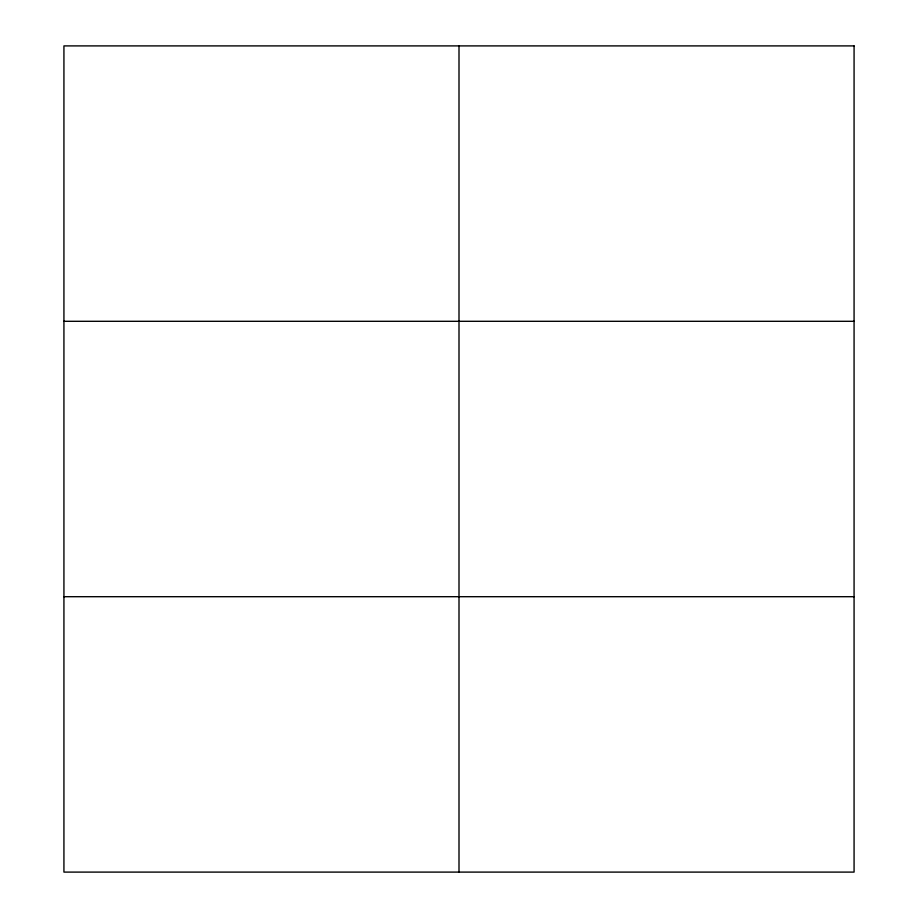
<?xml version="1.0" encoding="UTF-8"?>
<svg xmlns="http://www.w3.org/2000/svg" width="918" height="918" viewBox="0 0 918 918"><rect width="100%" height="100%" fill="white"/><g stroke="black" fill="none" stroke-linecap="round" stroke-linejoin="round"><path stroke-width="1.38" d="M63.927 321.3L854.073 321.3M63.927 596.7L854.073 596.7M459 45.9L459 872.1M854.073 45.9L63.927 45.9L63.927 872.1L854.073 872.1L854.073 45.9"/></g></svg>
